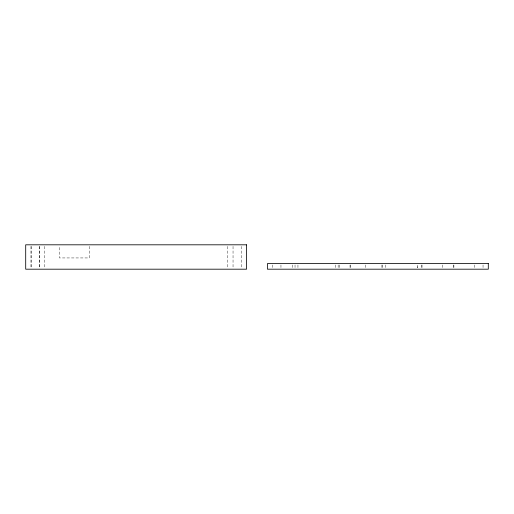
<?xml version="1.0" encoding="UTF-8"?>
<svg xmlns="http://www.w3.org/2000/svg" width="514" height="514" viewBox="0 0 514 514"><rect width="100%" height="100%" fill="white"/><g stroke="black" fill="none" stroke-linecap="round" stroke-linejoin="round"><path stroke-width="0.39" stroke-dasharray="2.57 1.93" d="M483.044 264.967L483.044 267.781M474.807 264.967L474.807 267.781M453.894 264.967L453.894 267.781M453.579 264.967L453.579 267.781M442.567 264.967L442.567 267.781M422.026 264.967L422.026 267.781M421.711 264.967L421.711 267.781M385.808 264.967L385.808 267.781M382.48 264.967L382.48 267.781M381.915 264.967L381.915 267.781M365.705 264.967L365.705 267.781M350.612 264.967L350.612 267.781M350.04 264.967L350.04 267.781M339.446 264.967L339.446 267.781M338.148 264.967L338.148 267.781M335.443 264.967L335.443 267.781M297.953 264.967L297.953 267.781M295.03 264.967L295.03 267.781M292.582 264.967L292.582 267.781M280.959 264.967L280.959 267.781M272.709 264.967L272.709 267.781M241.291 246.386L241.291 267.614M233.041 246.386L233.041 267.614M227.792 246.386L227.792 267.614M89.436 246.36L89.436 257.938L59.444 257.938L59.444 246.36M44.448 246.386L44.448 267.614M39.771 246.386L39.771 267.614M39.199 246.386L39.199 267.614M31.54 246.386L31.54 267.614M30.949 246.386L30.949 267.614M417.709 267.781L417.709 264.967L417.683 267.781"/><path stroke-width="0.77" d="M246.54 244.812L25.7 244.812L25.7 269.188L246.54 269.188L246.54 244.812M488.3 263.56L267.46 263.56L267.46 269.188L488.3 269.188L488.3 263.56"/></g></svg>
